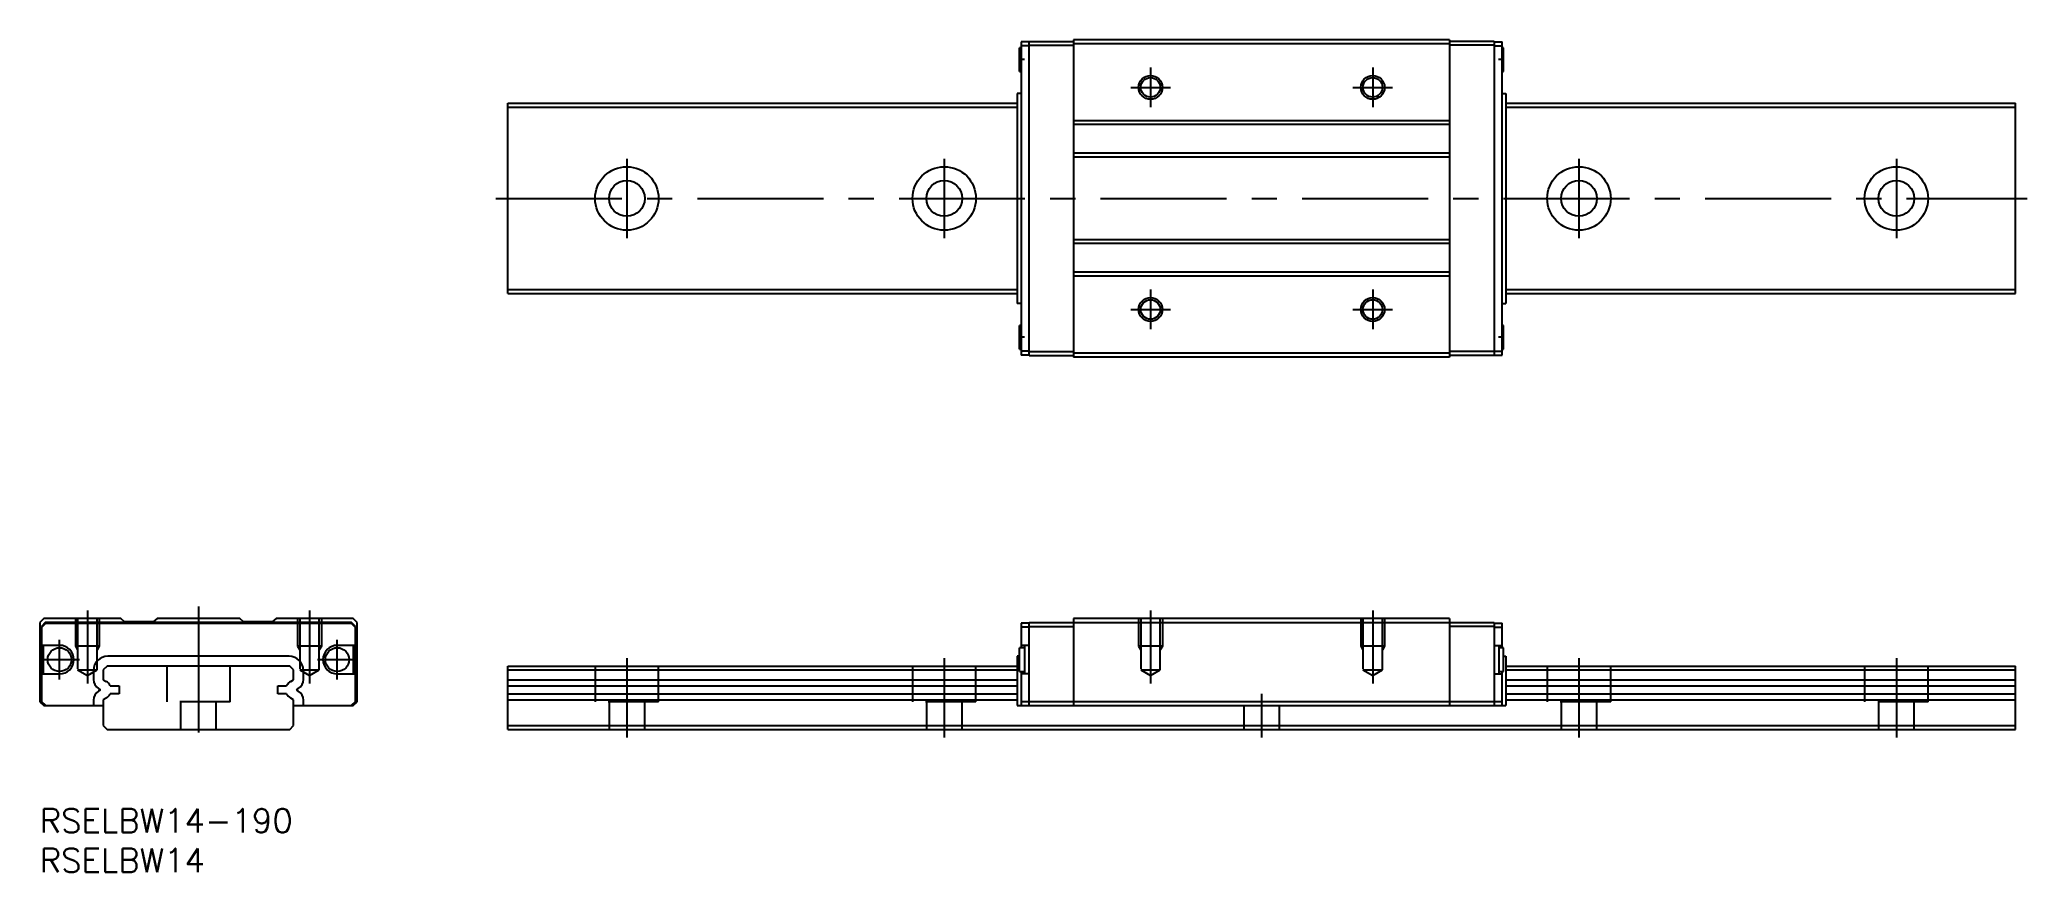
# Model space of a CAD drawing. Extents: x 0 to 250, y -8 to 97.
import ezdxf

# ---------------------------------------------------------------- set-up
doc = ezdxf.new("R2010")
doc.units = 0
doc.header["$LTSCALE"] = 0.5
doc.linetypes.add('CENTER', pattern=[50.8, 31.75, -6.35, 6.35, -6.35])
doc.linetypes.add('DASHED', pattern=[19.05, 12.7, -6.35])
for name, color, linetype in [('MSM_CENTER', 1, 'CENTER'), ('MSM_CONTINUOUS', 7, 'CONTINUOUS'), ('MSM_DASHED', 4, 'DASHED'), ('MSM_NARROW', 5, 'CONTINUOUS'), ('MSM_PART_NUMBER', 7, 'CONTINUOUS')]:
    doc.layers.add(name, color=color, linetype=linetype)
doc.styles.get("Standard").update_dxf_attribs({"font": 'txt.shx', "height": 1, "bigfont": 'bigfont.shx'})

# ---------------------------------------------------------------- blocks, each defined once
blk = doc.blocks.new('*U48')
at = {"layer": 'MSM_PART_NUMBER'}
blk.add_text('RSELBW14-190', height=3, dxfattribs=at).set_placement((0, -3))
blk = doc.blocks.new('*U49')
at = {"layer": 'MSM_PART_NUMBER'}
blk.add_text('RSELBW14', height=3, dxfattribs=at).set_placement((0, -8))

msp = doc.modelspace()

# ---------------------------------------------------------------- linework, layer by layer
at = {"layer": 'MSM_CENTER'}
for p, q in [((124.13, 94.44), (123.47, 94.44)), ((140, 93.44), (140, 88.44)), ((168, 93.44), (168, 88.44)), ((184.53, 94.44), (183.87, 94.44)), ((137.5, 90.94), (142.5, 90.94)), ((165.5, 90.94), (170.5, 90.94)), ((74, 81.94), (74, 71.94)), ((114, 81.94), (114, 71.94)), ((194, 81.94), (194, 71.94)), ((234, 81.94), (234, 71.94)), ((57.5, 76.94), (250.5, 76.94)), ((140, 65.44), (140, 60.44)), ((168, 65.44), (168, 60.44)), ((137.5, 62.94), (142.5, 62.94)), ((165.5, 62.94), (170.5, 62.94)), ((124.13, 59.44), (123.47, 59.44)), ((184.53, 59.44), (183.87, 59.44)), ((20, 25.5), (20, 8.5)), ((6, 25), (6, 15.79)), ((34, 25), (34, 15.79)), ((140, 25), (140, 15.79)), ((140, 24.29), (140, 18)), ((168, 25), (168, 15.79)), ((2.5, 16.3), (2.5, 21.3)), ((37.5, 16.3), (37.5, 21.3)), ((0, 18.8), (5, 18.8)), ((35, 18.8), (40, 18.8)), ((74, 19), (74, 9)), ((114, 19), (114, 9)), ((194, 19), (194, 9)), ((234, 19), (234, 9)), ((154, 14.5), (154, 9))]:
    msp.add_line(p, q, dxfattribs=at)
at = {"layer": 'MSM_CONTINUOUS'}
for p, q in [((123.5, 92.94), (123.5, 95.94)), ((123.7, 95.94), (123.5, 95.94)), ((124.7, 96.69), (123.7, 96.69)), ((123.7, 96.69), (123.7, 57.19)), ((124.7, 96.19), (123.7, 96.19)), ((124.7, 57.14), (124.7, 96.74)), ((124.7, 96.74), (130.3, 96.74)), ((124.7, 96.24), (130.3, 96.24)), ((177.7, 96.94), (130.3, 96.94)), ((130.3, 96.94), (130.3, 56.94)), ((177.7, 96.44), (130.3, 96.44)), ((177.7, 96.94), (177.7, 56.94)), ((183.3, 96.74), (177.7, 96.74)), ((183.3, 96.24), (177.7, 96.24)), ((183.3, 96.74), (183.3, 57.14)), ((183.3, 96.69), (184.3, 96.69)), ((183.3, 96.19), (184.3, 96.19)), ((184.3, 57.19), (184.3, 96.69)), ((184.5, 95.94), (184.3, 95.94)), ((184.5, 92.94), (184.5, 95.94)), ((123.5, 92.94), (123.7, 92.94)), ((184.3, 92.94), (184.5, 92.94)), ((59, 88.94), (123.2, 88.94)), ((59, 64.94), (59, 88.94)), ((59, 88.44), (123.2, 88.44)), ((123.2, 90.17), (123.2, 63.71)), ((123.7, 90.17), (123.2, 90.17)), ((184.3, 90.17), (184.8, 90.17)), ((184.8, 90.17), (184.8, 63.71)), ((184.8, 88.94), (249, 88.94)), ((184.8, 88.44), (249, 88.44)), ((249, 64.94), (249, 88.94)), ((177.7, 86.74), (130.3, 86.74)), ((177.7, 86.24), (130.3, 86.24)), ((177.7, 82.64), (130.3, 82.64)), ((177.7, 82.14), (130.3, 82.14)), ((177.7, 71.74), (130.3, 71.74)), ((177.7, 71.24), (130.3, 71.24)), ((177.7, 67.64), (130.3, 67.64)), ((59, 65.44), (123.2, 65.44)), ((177.7, 67.14), (130.3, 67.14)), ((184.8, 65.44), (249, 65.44)), ((59, 64.94), (123.2, 64.94)), ((123.7, 63.71), (123.2, 63.71)), ((184.3, 63.71), (184.8, 63.71)), ((184.8, 64.94), (249, 64.94)), ((123.5, 57.94), (123.5, 60.94)), ((123.7, 60.94), (123.5, 60.94)), ((184.5, 60.94), (184.3, 60.94)), ((184.5, 57.94), (184.5, 60.94)), ((123.5, 57.94), (123.7, 57.94)), ((124.7, 57.69), (123.7, 57.69)), ((124.7, 57.64), (130.3, 57.64)), ((183.3, 57.64), (177.7, 57.64)), ((183.3, 57.69), (184.3, 57.69)), ((184.3, 57.94), (184.5, 57.94)), ((124.7, 57.19), (123.7, 57.19)), ((124.7, 57.14), (130.3, 57.14)), ((177.7, 57.44), (130.3, 57.44)), ((177.7, 56.94), (130.3, 56.94)), ((183.3, 57.14), (177.7, 57.14)), ((183.3, 57.19), (184.3, 57.19)), ((0.5, 24), (0, 23.5)), ((0, 23.5), (0, 13.5)), ((0.7, 23.5), (0.2, 23)), ((0.2, 23), (0.2, 13.5)), ((0.25, 22.9), (0.75, 23.4)), ((0.25, 20.6), (0.25, 22.9)), ((10.2, 24), (0.5, 24)), ((39.3, 23.5), (0.7, 23.5)), ((0.75, 23.4), (39.25, 23.4)), ((10.7, 23.55), (10.2, 24)), ((14.3, 23.55), (10.7, 23.55)), ((14.8, 24), (14.3, 23.55)), ((25.2, 24), (14.8, 24)), ((25.7, 23.55), (25.2, 24)), ((29.3, 23.55), (25.7, 23.55)), ((29.8, 24), (29.3, 23.55)), ((39.5, 24), (29.8, 24)), ((39.25, 23.4), (39.75, 22.9)), ((39.8, 23), (39.3, 23.5)), ((40, 23.5), (39.5, 24)), ((39.75, 22.9), (39.75, 20.6)), ((39.8, 13.5), (39.8, 23)), ((40, 13.5), (40, 23.5)), ((123.7, 23.4), (123.7, 20.3)), ((124.7, 23.4), (123.7, 23.4)), ((124.7, 22.9), (123.7, 22.9)), ((124.7, 13), (124.7, 23.5)), ((124.7, 23.5), (183.3, 23.5)), ((124.7, 23), (130.3, 23)), ((130.3, 24), (130.3, 13)), ((177.7, 24), (130.3, 24)), ((177.7, 24), (177.7, 13)), ((183.3, 23), (177.7, 23)), ((183.3, 23.5), (183.3, 13)), ((183.3, 23.4), (184.3, 23.4)), ((183.3, 22.9), (184.3, 22.9)), ((184.3, 20.3), (184.3, 23.4)), ((2.5, 20.6), (0.25, 20.6)), ((0.45, 20.6), (0.45, 17)), ((39.75, 20.6), (37.5, 20.6)), ((39.55, 17), (39.55, 20.6)), ((123.5, 17.3), (123.5, 20.3)), ((124.1, 20.3), (123.5, 20.3)), ((124.7, 20.6), (123.7, 20.6)), ((124.1, 20.6), (124.1, 17)), ((183.3, 20.6), (184.3, 20.6)), ((183.9, 20.6), (183.9, 17)), ((184.5, 20.3), (183.9, 20.3)), ((184.5, 17.3), (184.5, 20.3)), ((8.5, 18), (8, 17.5)), ((31.5, 18), (8.5, 18)), ((31.43, 19.23), (8.57, 19.23)), ((32, 17.5), (31.5, 18)), ((59, 10), (59, 18)), ((59, 18), (123.2, 18)), ((123.2, 19.23), (123.2, 13)), ((123.5, 19.23), (123.2, 19.23)), ((184.5, 19.23), (184.8, 19.23)), ((184.8, 19.23), (184.8, 13)), ((184.8, 18), (249, 18)), ((249, 10), (249, 18)), ((0.25, 13.5), (0.25, 17)), ((0.25, 17), (2.5, 17)), ((6.77, 17.43), (6.77, 16.31)), ((7.42, 15.18), (7.58, 15.09)), ((8, 17.5), (8, 16.26)), ((8, 16.26), (8.37, 16.05)), ((8.89, 15.5), (10, 15.5)), ((10, 15.5), (10, 14.5)), ((30, 14.5), (30, 15.5)), ((30, 15.5), (31.11, 15.5)), ((31.63, 16.05), (32, 16.26)), ((32, 16.26), (32, 17.5)), ((32.42, 15.09), (32.58, 15.18)), ((33.23, 16.31), (33.23, 17.43)), ((37.5, 17), (39.75, 17)), ((39.75, 17), (39.75, 13.5)), ((59, 17.5), (123.2, 17.5)), ((59, 16.26), (123.2, 16.26)), ((59, 15.5), (123.2, 15.5)), ((123.5, 17.3), (124.1, 17.3)), ((123.7, 17.3), (123.7, 13)), ((124.7, 17), (123.7, 17)), ((183.3, 17), (184.3, 17)), ((183.9, 17.3), (184.5, 17.3)), ((184.3, 13), (184.3, 17.3)), ((184.8, 17.5), (249, 17.5)), ((184.8, 16.26), (249, 16.26)), ((184.8, 15.5), (249, 15.5)), ((0, 13.5), (0.5, 13)), ((0.2, 13.5), (0.7, 13)), ((0.75, 13), (0.25, 13.5)), ((0.5, 13), (8, 13)), ((6.77, 13.69), (6.77, 13)), ((7.58, 14.91), (7.42, 14.82)), ((8.37, 13.95), (8, 13.74)), ((8, 13.74), (8, 10.5)), ((10, 14.5), (8.89, 14.5)), ((31.11, 14.5), (30, 14.5)), ((32, 13.74), (31.63, 13.95)), ((32, 10.5), (32, 13.74)), ((32, 13), (39.5, 13)), ((32.58, 14.82), (32.42, 14.91)), ((33.23, 13), (33.23, 13.69)), ((39.75, 13.5), (39.25, 13)), ((39.3, 13), (39.8, 13.5)), ((39.5, 13), (40, 13.5)), ((59, 14.5), (123.2, 14.5)), ((59, 13.74), (123.2, 13.74)), ((123.2, 13), (184.8, 13)), ((184.3, 13.5), (123.7, 13.5)), ((184.8, 14.5), (249, 14.5)), ((184.8, 13.74), (249, 13.74)), ((8, 10.5), (8.5, 10)), ((31.5, 10), (32, 10.5)), ((59, 10.5), (249, 10.5)), ((8.5, 10), (31.5, 10)), ((59, 10), (249, 10))]:
    msp.add_line(p, q, dxfattribs=at)
for centre, radius in [((140, 90.94), 1.23), ((168, 90.94), 1.23), ((74, 76.94), 4), ((114, 76.94), 4), ((194, 76.94), 4), ((234, 76.94), 4), ((74, 76.94), 2.25), ((114, 76.94), 2.25), ((194, 76.94), 2.25), ((234, 76.94), 2.25), ((140, 62.94), 1.23), ((168, 62.94), 1.23), ((2.5, 18.8), 1.5), ((37.5, 18.8), 1.5)]:
    msp.add_circle(centre, radius, dxfattribs=at)
for centre, radius, start, end in [((2.5, 18.8), 1.8, 270, 90), ((37.5, 18.8), 1.8, 90, 270), ((8.57, 17.43), 1.8, 90, 180), ((31.43, 17.43), 1.8, 0, 90), ((8.07, 16.31), 1.3, 180, 240.0083), ((7.53, 15), 0.1, 299.9917, 60.0083), ((7.71, 14.91), 1.32, 26.598, 60.0008), ((32.29, 14.91), 1.32, 119.9992, 153.402), ((32.47, 15), 0.1, 119.9917, 240.0083), ((31.93, 16.31), 1.3, 299.9917, 0), ((8.07, 13.69), 1.3, 119.9917, 180), ((7.71, 15.09), 1.32, 299.9992, 333.402), ((32.29, 15.09), 1.32, 206.598, 240.0008), ((31.93, 13.69), 1.3, 0, 60.0083)]:
    msp.add_arc(centre, radius, start, end, dxfattribs=at)
at = {"layer": 'MSM_DASHED'}
for p, q in [((4.5, 24), (4.5, 20.5)), ((4.77, 24), (4.77, 17.5)), ((7.23, 17.5), (7.23, 24)), ((7.5, 24), (7.5, 20.5)), ((32.5, 24), (32.5, 20.5)), ((32.77, 24), (32.77, 17.5)), ((35.23, 17.5), (35.23, 24)), ((35.5, 24), (35.5, 20.5)), ((138.5, 24), (138.5, 20.5)), ((138.77, 24), (138.77, 17.5)), ((141.23, 17.5), (141.23, 24)), ((141.5, 24), (141.5, 20.5)), ((166.5, 24), (166.5, 20.5)), ((166.77, 24), (166.77, 17.5)), ((169.23, 17.5), (169.23, 24)), ((169.5, 24), (169.5, 20.5)), ((7.5, 20.5), (4.5, 20.5)), ((4.5, 20.5), (4.77, 20.03)), ((7.5, 20.5), (7.23, 20.03)), ((35.5, 20.5), (32.5, 20.5)), ((32.5, 20.5), (32.77, 20.03)), ((35.5, 20.5), (35.23, 20.03)), ((141.5, 20.5), (138.5, 20.5)), ((138.5, 20.5), (138.77, 20.03)), ((141.5, 20.5), (141.23, 20.03)), ((169.5, 20.5), (166.5, 20.5)), ((166.5, 20.5), (166.77, 20.03)), ((169.5, 20.5), (169.23, 20.03)), ((16, 18), (16, 13.5)), ((24, 13.5), (24, 18)), ((70, 18), (70, 13.5)), ((78, 13.5), (78, 18)), ((110, 18), (110, 13.5)), ((118, 13.5), (118, 18)), ((190, 18), (190, 13.5)), ((198, 13.5), (198, 18)), ((230, 18), (230, 13.5)), ((238, 13.5), (238, 18)), ((4.77, 17.5), (7.23, 17.5)), ((4.77, 17.5), (6, 16.79)), ((6, 16.79), (7.23, 17.5)), ((32.77, 17.5), (35.23, 17.5)), ((32.77, 17.5), (34, 16.79)), ((34, 16.79), (35.23, 17.5)), ((138.77, 17.5), (140, 16.79)), ((138.77, 17.5), (141.23, 17.5)), ((140, 16.79), (141.23, 17.5)), ((166.77, 17.5), (168, 16.79)), ((166.77, 17.5), (169.23, 17.5)), ((168, 16.79), (169.23, 17.5)), ((24, 13.5), (16, 13.5)), ((17.75, 13.5), (17.75, 10)), ((22.25, 10), (22.25, 13.5)), ((78, 13.5), (70, 13.5)), ((71.75, 13.5), (71.75, 10)), ((76.25, 10), (76.25, 13.5)), ((118, 13.5), (110, 13.5)), ((111.75, 13.5), (111.75, 10)), ((116.25, 10), (116.25, 13.5)), ((151.75, 13), (151.75, 10)), ((156.25, 10), (156.25, 13)), ((198, 13.5), (190, 13.5)), ((191.75, 13.5), (191.75, 10)), ((196.25, 10), (196.25, 13.5)), ((238, 13.5), (230, 13.5)), ((231.75, 13.5), (231.75, 10)), ((236.25, 10), (236.25, 13.5))]:
    msp.add_line(p, q, dxfattribs=at)
at = {"layer": 'MSM_NARROW'}
for centre in [(140, 90.94), (168, 90.94), (140, 62.94), (168, 62.94)]:
    msp.add_circle(centre, 1.5, dxfattribs=at)

# ---------------------------------------------------------------- block references
at = {"layer": 'MSM_CONTINUOUS'}
for name in ['*U48', '*U49']:
    msp.add_blockref(name, (0, 0), dxfattribs=at)

doc.saveas('drawing.dxf')
